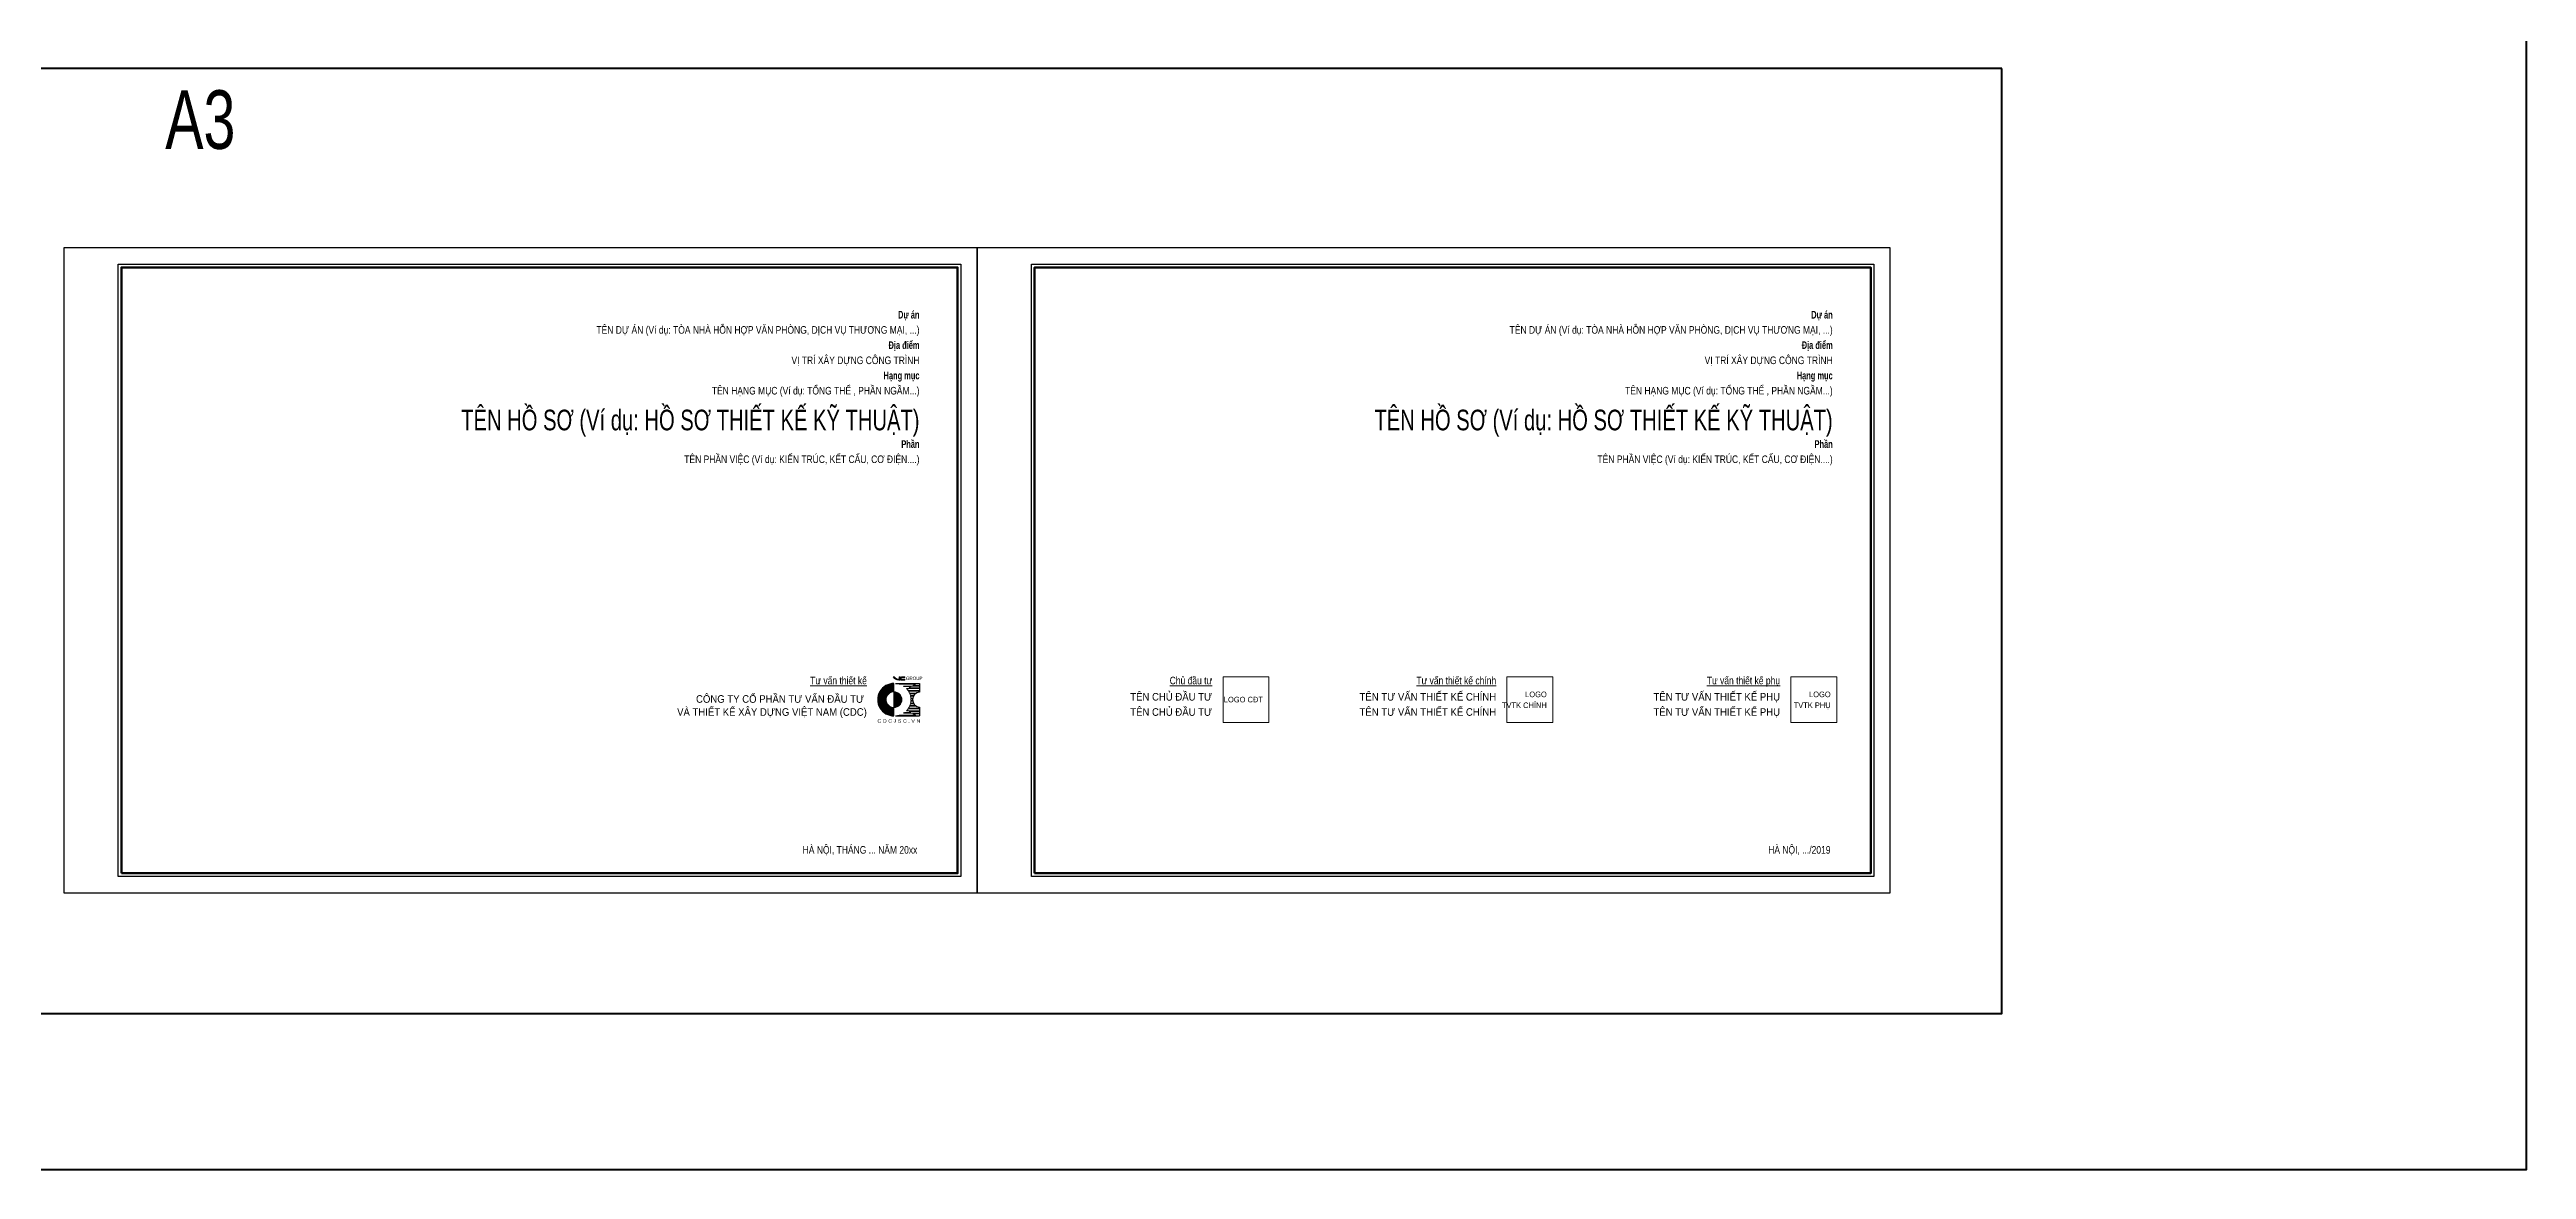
# Model space of a CAD drawing. Header units: inches. Extents: x -680616 to -44570, y -228485 to -6272.
# Drawn here: x -158625 to -44570, y -159237 to -107650 of the extents above; entities that cross this region are included whole.
import ezdxf
from ezdxf.enums import TextEntityAlignment as Align

# ---------------------------------------------------------------- set-up
doc = ezdxf.new("R2010")
doc.units = ezdxf.units.IN
doc.header["$MEASUREMENT"] = 0
doc.layers.get('Defpoints').update_dxf_attribs({"color": 250})
for name, color, linetype, lineweight in [('A-Tuong', 4, 'Continuous', 40), ('CDC -TEXT KHUNG', 7, 'Continuous', 15), ('Hatch1', 250, 'Continuous', 5), ('KT-Chuviet', 6, 'Continuous', 15), ('KT-Nettuong', 2, 'Continuous', 40)]:
    doc.layers.add(name, color=color, linetype=linetype, lineweight=lineweight)
doc.layers.add('CDC-KHUNGTEN', color=7, linetype='Continuous')
doc.styles.add('KT CDC', font='arial.ttf', dxfattribs={"width": 0.85, "height": 200})
doc.styles.add('KT CDC B', font='arialbd.ttf', dxfattribs={"width": 0.85, "height": 200})

msp = doc.modelspace()

# ---------------------------------------------------------------- hatches: boundary and pattern name
at = {"layer": 'CDC -TEXT KHUNG'}
h = msp.add_hatch(dxfattribs=at)
h.set_pattern_fill('ANSI37', color=8, scale=165.410193, style=0)
h.set_pattern_definition([(45, (35844.876, -54390.365), (-14.6203337, 14.6203337), []), (135, (35844.876, -54390.365), (-14.6203337, -14.6203337), [])])
edge = h.paths.add_edge_path()
edge.add_ellipse((-119742.2, -137596.6), major_axis=(-256.4, 256.4), ratio=1, start_angle=-45, end_angle=135)
edge.add_line((-119742.2, -137959.2), (-119742.2, -138340))
edge.add_line((-119742.2, -138340), (-119778.7, -138339.1))
edge.add_line((-119778.7, -138339.1), (-119815.1, -138336.4))
edge.add_line((-119815.1, -138336.4), (-119851.3, -138331.9))
edge.add_line((-119851.3, -138331.9), (-119887.3, -138325.7))
edge.add_line((-119887.3, -138325.7), (-119922.9, -138317.7))
edge.add_line((-119922.9, -138317.7), (-119958.1, -138307.9))
edge.add_line((-119958.1, -138307.9), (-119992.8, -138296.5))
edge.add_line((-119992.8, -138296.5), (-120026.9, -138283.3))
edge.add_line((-120026.9, -138283.3), (-120060.2, -138268.5))
edge.add_line((-120060.2, -138268.5), (-120092.9, -138252.1))
edge.add_line((-120092.9, -138252.1), (-120124.6, -138234.1))
edge.add_line((-120124.6, -138234.1), (-120155.5, -138214.6))
edge.add_line((-120155.5, -138214.6), (-120185.3, -138193.6))
edge.add_line((-120185.3, -138193.6), (-120214.1, -138171.1))
edge.add_line((-120214.1, -138171.1), (-120241.8, -138147.3))
edge.add_line((-120241.8, -138147.3), (-120268.2, -138122.1))
edge.add_line((-120268.2, -138122.1), (-120293.4, -138095.6))
edge.add_line((-120293.4, -138095.6), (-120317.2, -138068))
edge.add_line((-120317.2, -138068), (-120339.7, -138039.2))
edge.add_line((-120339.7, -138039.2), (-120360.7, -138009.4))
edge.add_line((-120360.7, -138009.4), (-120380.2, -137978.5))
edge.add_line((-120380.2, -137978.5), (-120398.2, -137946.7))
edge.add_line((-120398.2, -137946.7), (-120414.7, -137914.1))
edge.add_line((-120414.7, -137914.1), (-120429.4, -137880.7))
edge.add_line((-120429.4, -137880.7), (-120442.6, -137846.7))
edge.add_line((-120442.6, -137846.7), (-120454, -137812))
edge.add_line((-120454, -137812), (-120463.8, -137776.8))
edge.add_line((-120463.8, -137776.8), (-120471.8, -137741.2))
edge.add_line((-120471.8, -137741.2), (-120478, -137705.2))
edge.add_line((-120478, -137705.2), (-120482.5, -137669))
edge.add_line((-120482.5, -137669), (-120485.2, -137632.6))
edge.add_line((-120485.2, -137632.6), (-120486.1, -137596.1))
edge.add_line((-120486.1, -137596.1), (-120485.2, -137559.6))
edge.add_line((-120485.2, -137559.6), (-120482.5, -137523.2))
edge.add_line((-120482.5, -137523.2), (-120478, -137486.9))
edge.add_line((-120478, -137486.9), (-120471.8, -137451))
edge.add_line((-120471.8, -137451), (-120463.8, -137415.3))
edge.add_line((-120463.8, -137415.3), (-120454, -137380.1))
edge.add_line((-120454, -137380.1), (-120442.6, -137345.5))
edge.add_line((-120442.6, -137345.5), (-120429.4, -137311.4))
edge.add_line((-120429.4, -137311.4), (-120414.7, -137278))
edge.add_line((-120414.7, -137278), (-120398.2, -137245.4))
edge.add_line((-120398.2, -137245.4), (-120380.2, -137213.6))
edge.add_line((-120380.2, -137213.6), (-120360.7, -137182.8))
edge.add_line((-120360.7, -137182.8), (-120339.7, -137153))
edge.add_line((-120339.7, -137153), (-120317.2, -137124.2))
edge.add_line((-120317.2, -137124.2), (-120293.4, -137096.5))
edge.add_line((-120293.4, -137096.5), (-120268.2, -137070.1))
edge.add_line((-120268.2, -137070.1), (-120241.8, -137044.9))
edge.add_line((-120241.8, -137044.9), (-120214.1, -137021.1))
edge.add_line((-120214.1, -137021.1), (-120185.3, -136998.6))
edge.add_line((-120185.3, -136998.6), (-120155.5, -136977.6))
edge.add_line((-120155.5, -136977.6), (-120124.6, -136958))
edge.add_line((-120124.6, -136958), (-120092.9, -136940))
edge.add_line((-120092.9, -136940), (-120060.2, -136923.6))
edge.add_line((-120060.2, -136923.6), (-120026.9, -136908.8))
edge.add_line((-120026.9, -136908.8), (-119992.8, -136895.7))
edge.add_line((-119992.8, -136895.7), (-119958.1, -136884.2))
edge.add_line((-119958.1, -136884.2), (-119922.9, -136874.5))
edge.add_line((-119922.9, -136874.5), (-119887.3, -136866.5))
edge.add_line((-119887.3, -136866.5), (-119851.3, -136860.3))
edge.add_line((-119851.3, -136860.3), (-119815.1, -136855.8))
edge.add_line((-119815.1, -136855.8), (-119778.7, -136853.1))
edge.add_line((-119778.7, -136853.1), (-119742.2, -136852.2))
edge.add_line((-119742.2, -136852.2), (-119742.2, -137234))
h = msp.add_hatch(color=1, dxfattribs=at)
edge = h.paths.add_edge_path()
edge.add_line((-119463.4, -136540.8), (-119502.3, -136540.8))
edge.add_line((-119502.3, -136540.8), (-119502.3, -136652.5))
edge.add_line((-119502.3, -136652.5), (-119511.7, -136652.5))
edge.add_ellipse((-119512.2, -136376), major_axis=(195.5, 195.5), ratio=1, start_angle=171.576039, end_angle=225.106189, ccw=False)
edge.add_line((-119734.3, -136540.8), (-119784.9, -136540.8))
edge.add_ellipse((-119525.6, -136396.8), major_axis=(-209.7, 209.7), ratio=1, start_angle=74.050938, end_angle=135.09685)
edge.add_line((-119525.1, -136693.4), (-119463.4, -136693.4))
edge.add_line((-119463.4, -136693.4), (-119463.4, -136540.8))
edge = h.paths.add_edge_path()
edge.add_line((-119244.7, -136540.8), (-119398, -136540.8))
edge.add_ellipse((-119398, -136590.6), major_axis=(-35.2, 35.2), ratio=1, start_angle=-45, end_angle=45)
edge.add_line((-119447.8, -136590.6), (-119447.8, -136643.6))
edge.add_ellipse((-119398, -136643.6), major_axis=(-35.2, 35.2), ratio=1, start_angle=45, end_angle=135)
edge.add_line((-119398, -136693.4), (-119244.7, -136693.4))
edge.add_line((-119244.7, -136693.4), (-119244.7, -136654.5))
edge.add_line((-119244.7, -136654.5), (-119398, -136654.5))
edge.add_ellipse((-119398, -136643.6), major_axis=(-7.74, 7.74), ratio=1, start_angle=45, end_angle=135, ccw=False)
edge.add_line((-119408.9, -136643.6), (-119408.9, -136590.6))
edge.add_ellipse((-119398, -136590.6), major_axis=(7.74, 7.74), ratio=1, start_angle=45, end_angle=135, ccw=False)
edge.add_line((-119398, -136579.7), (-119244.7, -136579.7))
edge.add_line((-119244.7, -136579.7), (-119244.7, -136540.8))
at = {"layer": 'CDC -TEXT KHUNG', "true_color": 0xc20000}
h = msp.add_hatch(color=12, dxfattribs=at)
edge = h.paths.add_edge_path()
edge.add_line((-119742.2, -137234), (-119742.2, -137946.7))
edge.add_line((-119742.2, -137946.7), (-119742.2, -137959.2))
edge.add_ellipse((-119742.2, -137596.6), major_axis=(-256.4, 256.4), ratio=1, start_angle=135, end_angle=225)
edge.add_ellipse((-119742.2, -137596.6), major_axis=(-256.4, 256.4), ratio=1, start_angle=225, end_angle=315)

# ---------------------------------------------------------------- linework, layer by layer
at = {"layer": 'A-Tuong'}
msp.add_lwpolyline([(-68722.1, -108524.5), (-163240.3, -108524.5), (-163240.3, -152057.3), (-68722.1, -152057.3)], close=True, dxfattribs=at)
at = {"layer": 'CDC -TEXT KHUNG', "color": 1}
for p, q in [((-119734.3, -136540.8), (-119784.9, -136540.8)), ((-119525.1, -136693.4), (-119463.4, -136693.4)), ((-119502.3, -136652.5), (-119511.7, -136652.5)), ((-119463.4, -136540.8), (-119502.3, -136540.8)), ((-119502.3, -136540.8), (-119502.3, -136652.5)), ((-119463.4, -136693.4), (-119463.4, -136540.8)), ((-119447.8, -136590.6), (-119447.8, -136643.6)), ((-119408.9, -136643.6), (-119408.9, -136590.6)), ((-119244.7, -136540.8), (-119398, -136540.8)), ((-119398, -136579.7), (-119244.7, -136579.7)), ((-119244.7, -136654.5), (-119398, -136654.5)), ((-119398, -136693.4), (-119244.7, -136693.4)), ((-119244.7, -136579.7), (-119244.7, -136540.8)), ((-119244.7, -136693.4), (-119244.7, -136654.5))]:
    msp.add_line(p, q, dxfattribs=at)
at = {"layer": 'CDC -TEXT KHUNG', "color": 102}
for p, q in [((-119742.2, -136852.2), (-119742.2, -137946.7)), ((-119742.2, -137946.7), (-119742.2, -138340)), ((-119498, -136879.9), (-118731.8, -136879.9)), ((-119301.3, -136968.8), (-118566, -136968.8)), ((-119259.6, -136997.5), (-118970.3, -136997.5)), ((-119159.7, -137086.4), (-118566, -137086.4)), ((-119134.1, -137115.2), (-119095.7, -137115.2)), ((-119088.3, -137175.3), (-118566, -137175.3)), ((-119069.6, -137204), (-118566, -137204)), ((-119069.6, -137988.1), (-118566, -137988.1)), ((-119041.6, -137057.7), (-118566, -137057.7)), ((-119022.6, -137292.9), (-118707.3, -137292.9)), ((-119022.6, -137899.3), (-118707.3, -137899.3)), ((-119010.5, -137321.6), (-118748.6, -137321.6)), ((-119010.5, -137870.5), (-118748.6, -137870.5)), ((-118981.6, -137410.5), (-118826.9, -137410.5)), ((-118981.6, -137781.6), (-118826.9, -137781.6)), ((-118974.8, -137439.3), (-118842.9, -137439.3)), ((-118974.8, -137752.9), (-118842.9, -137752.9)), ((-118961.2, -137528.1), (-118873.1, -137528.1)), ((-118961.2, -137664), (-118873.1, -137664)), ((-118959.1, -137556.9), (-118877.5, -137556.9)), ((-118959.1, -137635.3), (-118877.5, -137635.3)), ((-118879.7, -136940), (-118566, -136940)), ((-119743, -138340), (-119742.2, -138340)), ((-119498, -138311.2), (-118731.8, -138311.2)), ((-119301.3, -138223.4), (-118566, -138223.4)), ((-119259.6, -138194.6), (-118970.3, -138194.6)), ((-119159.7, -138105.7), (-118566, -138105.7)), ((-119134.1, -138077), (-119095.7, -138077)), ((-119088.3, -138016.9), (-118566, -138016.9)), ((-119041.6, -138134.5), (-118566, -138134.5)), ((-118879.7, -138252.1), (-118566, -138252.1))]:
    msp.add_line(p, q, dxfattribs=at)
at = {"layer": 'CDC -TEXT KHUNG', "color": 7, "lineweight": 30}
for p, q in [((-119663.8, -136851.2), (-118566, -136851.2)), ((-118566, -136851.2), (-118566, -137245.5)), ((-118566, -137942), (-118566, -138340)), ((-119663.8, -138340), (-118566, -138340))]:
    msp.add_line(p, q, dxfattribs=at)
at = {"layer": 'CDC -TEXT KHUNG'}
msp.add_line((-119013.8, -137361.5), (-119013.8, -137361.5), dxfattribs=at)
at = {"layer": 'CDC -TEXT KHUNG', "color": 7, "lineweight": 30}
for centre, major_axis, start_param, end_param in [((-119745.5, -137596.1), (-526.7, 526.7), -0.78985083, 2.36064716), ((-118531.3, -137593.7), (247.5, 247.5), 0.88490567, 3.82748331)]:
    msp.add_ellipse(centre, major_axis=major_axis, ratio=1, start_param=start_param, end_param=end_param, dxfattribs=at)
at = {"layer": 'CDC -TEXT KHUNG', "color": 1}
for centre, major_axis, start_param, end_param in [((-119525.6, -136396.8), (-209.7, 209.7), 1.29243268, 2.35788484), ((-119512.2, -136376), (195.5, 195.5), 2.99456679, 3.92884416), ((-119398, -136590.6), (35.2, 35.2), 0.78539816, 2.35619448), ((-119398, -136643.6), (-35.2, 35.2), 0.78539817, 2.3561945), ((-119398, -136590.6), (7.74, 7.74), 0.78539816, 2.35619449), ((-119398, -136643.6), (-7.74, 7.74), 0.78539816, 2.35619449)]:
    msp.add_ellipse(centre, major_axis=major_axis, ratio=1, start_param=start_param, end_param=end_param, dxfattribs=at)
at = {"layer": 'CDC -TEXT KHUNG', "color": 112}
msp.add_ellipse((-119703, -137596.1), major_axis=(-526.7, 526.7), ratio=1, start_param=-1.06413589, end_param=-0.83805407, dxfattribs=at)
at = {"layer": 'CDC -TEXT KHUNG', "color": 102}
for centre, major_axis, start_param, end_param in [((-119742.2, -137596.6), (-112.4, 344.7), 4.39724644, 10.68043175), ((-119703, -137596.1), (-526.7, 526.7), -1.4230283, -1.35501948), ((-119703, -137596.1), (526.7, 526.7), 6.19961422, 6.25130776), ((-118526.8, -137596.1), (-526.7, 526.7), 0.08357109, 0.12455287), ((-119703, -137596.1), (-526.7, 526.7), 4.52731776, 4.58783612), ((-119703, -137596.1), (-526.7, 526.7), 4.34617734, 4.48125265), ((-119703, -137596.1), (526.7, 526.7), 4.94352531, 5.07860062), ((-118526.8, -137596.1), (-526.7, 526.7), -0.14776802, -0.02245754), ((-119703, -137596.1), (-526.7, 526.7), 4.17876522, 4.30430085), ((-119703, -137596.1), (-526.7, 526.7), 3.54968078, 3.67521642), ((-119703, -137596.1), (526.7, 526.7), 5.58914223, 5.70990046), ((-119703, -137596.1), (-526.7, 526.7), 3.71487751, 3.83563573), ((-119703, -137596.1), (526.7, 526.7), 5.44513124, 5.55044305), ((-118526.8, -137596.1), (526.7, 526.7), 1.06413589, 1.2788528), ((-119703, -137595), (526.7, 526.7), 3.97964673, 4.20572854), ((-119703, -137596.1), (-526.7, 526.7), 2.92581581, 2.99382463), ((-119703, -137596.1), (-526.7, 526.7), 3.1734702, 3.22516374), ((-119703, -137596.1), (526.7, 526.7), 4.83694185, 4.8974602), ((-118526.8, -137596.1), (-526.7, 526.7), 1.44624346, 1.48722524), ((-118526.8, -137596.1), (-526.7, 526.7), 1.53891878, 1.71856435), ((-118526.8, -137596.1), (526.7, 526.7), 3.43353618, 3.64825309)]:
    msp.add_ellipse(centre, major_axis=major_axis, ratio=1, start_param=start_param, end_param=end_param, dxfattribs=at)
at = {"layer": 'CDC-KHUNGTEN', "color": 8}
for points in [[(-155466, -145740), (-155466, -117540), (-116666, -117540), (-116666, -145740), (-155466, -145740)], [(-113416, -145740), (-113416, -117540), (-74616, -117540), (-74616, -145740), (-113416, -145740)]]:
    msp.add_lwpolyline(points, close=True, dxfattribs=at)
at = {"layer": 'CDC-KHUNGTEN', "color": 255, "lineweight": 60}
for points in [[(-155316, -145590), (-155316, -117690), (-116816, -117690), (-116816, -145590)], [(-113266, -145590), (-113266, -117690), (-74766, -117690), (-74766, -145590)]]:
    msp.add_lwpolyline(points, close=True, dxfattribs=at)
at = {"layer": 'Defpoints', "color": 1, "ltscale": 0.2}
for points in [[(-157966, -146490), (-115916, -146490), (-115916, -116790), (-157966, -116790)], [(-115916, -146490), (-73866, -146490), (-73866, -116790), (-115916, -116790)]]:
    msp.add_lwpolyline(points, close=True, dxfattribs=at)
at = {"layer": 'Hatch1'}
for points in [[(-102472.8, -136540), (-104587.9, -136540), (-104587.9, -138654.8), (-102472.8, -138654.8)], [(-89401.3, -136540), (-91516.4, -136540), (-91516.4, -138654.8), (-89401.3, -138654.8)], [(-76329.8, -136540), (-78445, -136540), (-78445, -138654.8), (-76329.8, -138654.8)]]:
    msp.add_lwpolyline(points, close=True, dxfattribs=at)
at = {"layer": 'KT-Nettuong'}
msp.add_lwpolyline([(-44570.1, -27781.9), (-258856, -27781.9), (-258856, -159237.2), (-44570.1, -159237.2)], close=True, dxfattribs=at)

# ---------------------------------------------------------------- texts
at = {"layer": 'CDC -TEXT KHUNG', "color": 1, "style": 'KT CDC', "width": 0.85}
msp.add_text('GROUP', height=153.26, dxfattribs=at).set_placement((-119193.5, -136691.5))
at = {"layer": 'CDC -TEXT KHUNG', "color": 102, "style": 'KT CDC', "width": 1.15}
msp.add_text('C D C J S C . V N', height=154.808, dxfattribs=at).set_placement((-120504.3, -138654.9))
at = {"layer": 'KT-Chuviet', "color": 6}
for s, height, style, width, p in [('A3', 2700, 'KT CDC', 0.7, (-150067.2, -112227.2)), ('Dự án', 350, 'KT CDC B', 0.7, (-118566, -120040)), ('Dự án', 350, 'KT CDC B', 0.7, (-76516, -120040)), ('TÊN DỰ ÁN (Ví dụ: TÒA NHÀ HỖN HỢP VĂN PHÒNG, DỊCH VỤ THƯƠNG MẠI, ...)', 350, 'KT CDC', 0.8, (-118566, -120740)), ('TÊN DỰ ÁN (Ví dụ: TÒA NHÀ HỖN HỢP VĂN PHÒNG, DỊCH VỤ THƯƠNG MẠI, ...)', 350, 'KT CDC', 0.8, (-76516, -120740)), ('VỊ TRÍ XÂY DỰNG CÔNG TRÌNH', 350, 'KT CDC', 0.8, (-118566, -122140)), ('Địa điểm', 350, 'KT CDC B', 0.7, (-118566, -121440)), ('VỊ TRÍ XÂY DỰNG CÔNG TRÌNH', 350, 'KT CDC', 0.8, (-76516, -122140)), ('Địa điểm', 350, 'KT CDC B', 0.7, (-76516, -121440)), ('TÊN HẠNG MỤC (Ví dụ: TỔNG THỂ , PHẦN NGẦM...)', 350, 'KT CDC', 0.8, (-118566, -123540)), ('Hạng mục', 350, 'KT CDC B', 0.7, (-118566, -122840)), ('TÊN HẠNG MỤC (Ví dụ: TỔNG THỂ , PHẦN NGẦM...)', 350, 'KT CDC', 0.8, (-76516, -123540)), ('Hạng mục', 350, 'KT CDC B', 0.7, (-76516, -122840)), ('TÊN HỒ SƠ (Ví dụ: HỒ SƠ THIẾT KẾ KỸ THUẬT)', 950, 'KT CDC', 0.7, (-118566, -125190)), ('TÊN HỒ SƠ (Ví dụ: HỒ SƠ THIẾT KẾ KỸ THUẬT)', 950, 'KT CDC', 0.7, (-76516, -125190)), ('TÊN PHẦN VIỆC (Ví dụ: KIẾN TRÚC, KẾT CẤU, CƠ ĐIỆN....)', 350, 'KT CDC', 0.8, (-118566, -126697.2)), ('Phần', 350, 'KT CDC B', 0.7, (-118566, -125997.2)), ('TÊN PHẦN VIỆC (Ví dụ: KIẾN TRÚC, KẾT CẤU, CƠ ĐIỆN....)', 350, 'KT CDC', 0.8, (-76516, -126697.2)), ('Phần', 350, 'KT CDC B', 0.7, (-76516, -125997.2)), ('%%UTư vấn thiết kế', 350, 'KT CDC', 0.8, (-120990.4, -136890)), ('%%UChủ đầu tư', 350, 'KT CDC', 0.8, (-105087.9, -136890)), ('%%UTư vấn thiết kế chính', 350, 'KT CDC', 0.8, (-92011.9, -136890)), ('%%UTư vấn thiết kế phụ', 350, 'KT CDC', 0.8, (-78940.4, -136890)), ('VÀ THIẾT KẾ XÂY DỰNG VIỆT NAM (CDC)', 350, 'KT CDC', 0.9, (-120990.4, -138340)), ('CÔNG TY CỔ PHẦN TƯ VẤN ÐẦU TƯ ', 350, 'KT CDC', 0.9, (-120990.4, -137740)), ('TÊN CHỦ ĐẦU TƯ', 350, 'KT CDC', 0.9, (-105087.9, -137640)), ('TÊN CHỦ ĐẦU TƯ', 350, 'KT CDC', 0.9, (-105087.9, -138340)), ('LOGO CĐT', 257.53, 'KT CDC', 0.8, (-102752.9, -137721.9)), ('TÊN TƯ VẤN THIẾT KẾ CHÍNH', 350, 'KT CDC', 0.9, (-92011.9, -137640)), ('TÊN TƯ VẤN THIẾT KẾ CHÍNH', 350, 'KT CDC', 0.9, (-92011.9, -138340)), ('TVTK CHÍNH', 257.53, 'KT CDC', 0.8, (-89681.4, -137982.6)), ('LOGO', 257.53, 'KT CDC', 0.8, (-89681.4, -137481.6)), ('TÊN TƯ VẤN THIẾT KẾ PHỤ', 350, 'KT CDC', 0.9, (-78940.4, -137640)), ('TÊN TƯ VẤN THIẾT KẾ PHỤ', 350, 'KT CDC', 0.9, (-78940.4, -138340)), ('TVTK PHỤ', 257.53, 'KT CDC', 0.8, (-76610, -137982.6)), ('LOGO', 257.53, 'KT CDC', 0.8, (-76610, -137481.6)), ('HÀ NỘI, THÁNG ... NĂM 20xx', 350, 'KT CDC', 0.8, (-118666, -144690.1)), ('HÀ NỘI, .../2019', 350, 'KT CDC', 0.8, (-76616, -144690.1))]:
    msp.add_text(s, height=height, dxfattribs=dict(at, style=style, width=width)).set_placement(p, align=Align.RIGHT)

doc.saveas('drawing.dxf')
